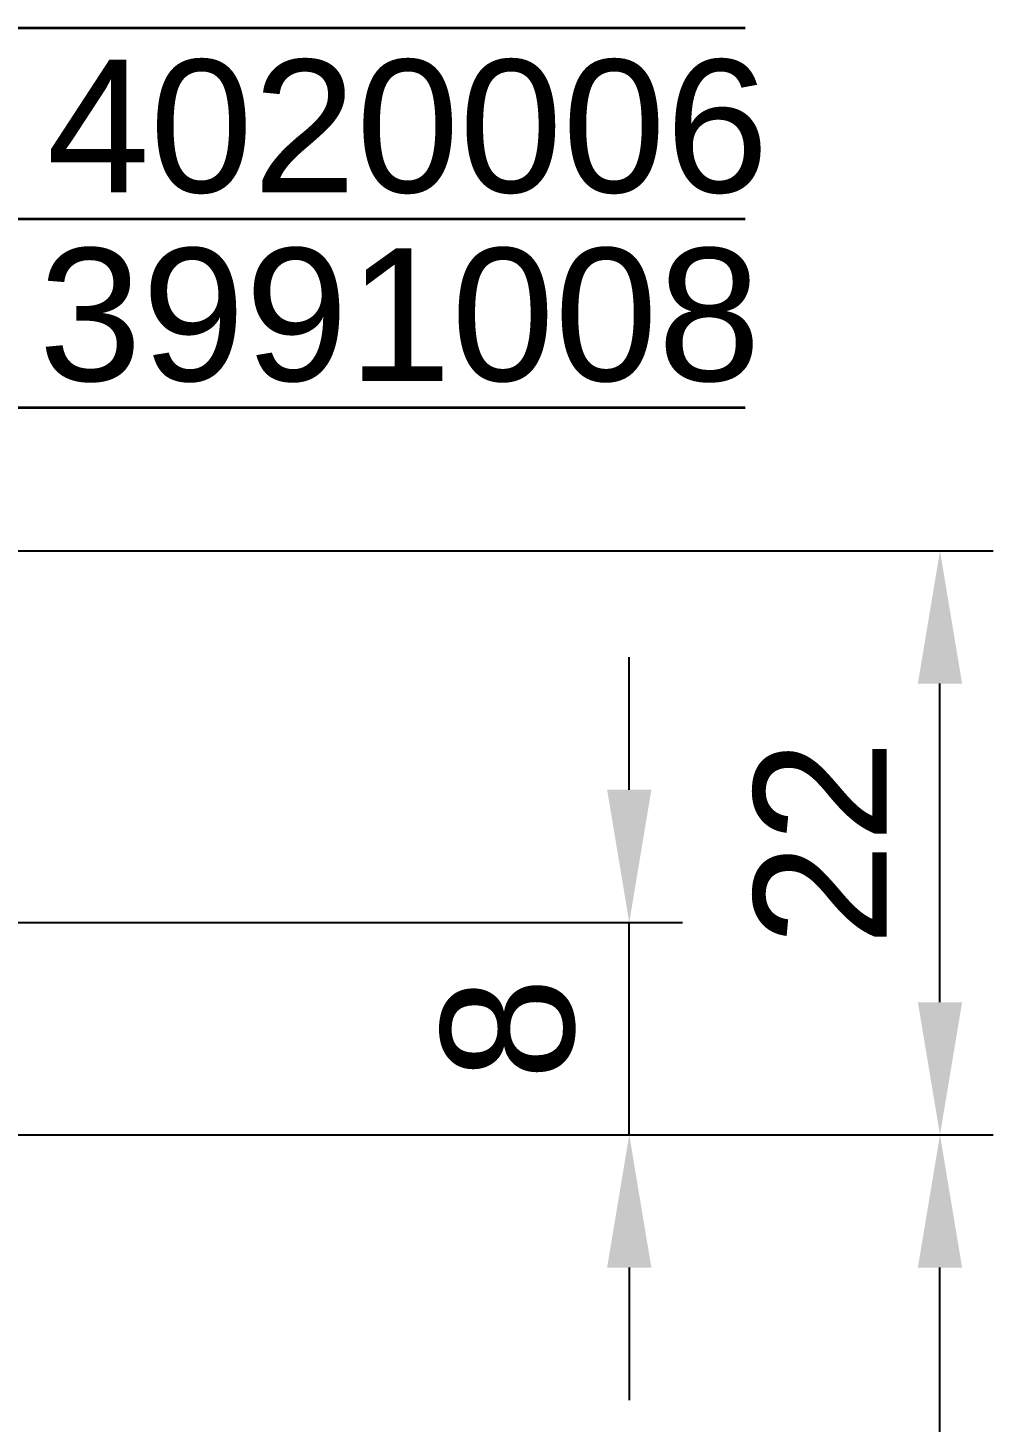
# Model space of a CAD drawing. Header units: millimetres. Extents: x 0 to 139, y 0 to 125.
# Drawn here: x 102.9 to 139.2, y 29.2 to 81.7 of the extents above; entities that cross this region are included whole.
import ezdxf

# ---------------------------------------------------------------- set-up
doc = ezdxf.new("R2010")
doc.units = ezdxf.units.MM
doc.header["$PDMODE"] = 3
doc.header["$PDSIZE"] = -2
doc.layers.add('AM_5', color=3, linetype='Continuous', lineweight=25)
doc.layers.add('AM_6', color=2, linetype='Continuous', lineweight=35)
doc.styles.add('SBS_Standard', font='arial.ttf')
doc.styles.add('SWISS', font='swiss.ttf')
doc.dimstyles.new('SBS1-1$0', dxfattribs={"dimtxt": 2.5, "dimasz": 2.5, "dimexe": 1, "dimexo": 0, "dimgap": 1, "dimtad": 1, "dimtoh": 1, "dimdsep": 46, "dimtxsty": 'SBS_Standard', "dimcen": 0, "dimclrd": 256, "dimclre": 256, "dimclrt": 30, "dimadec": 1, "dimazin": 2, "dimtp": 0.1, "dimtm": 0.1, "dimtfac": 0.71, "dimtmove": 0, "dimatfit": 3, "dimfxl": 1, "dimlwd": -1, "dimlwe": -1, "dimarcsym": 1})

# ---------------------------------------------------------------- blocks, each defined once
blk = doc.blocks.new('*D40')
at = {"layer": 'AM_5', "transparency": 16777216}
for p, q in [((99.1648695574932, 40.00000302999264), (139.2441440765615, 40.00000302999265)), ((137.2441440765615, 5.000000000000121), (137.2441440765615, 35.00000302999265)), ((99.3627885344668, 1.136868377216161e-13), (139.2441440765615, 1.20100248836321e-13))]:
    blk.add_line(p, q, dxfattribs=at)
for points in [[(136.4108107432281, 35.00000302999265), (138.0774774098948, 35.00000302999265), (137.2441440765615, 40.00000302999265)], [(136.4108107432281, 5.000000000000121), (138.0774774098948, 5.000000000000122), (137.2441440765615, 1.197786243063857e-13)]]:
    blk.add_solid(points, dxfattribs=at)
at = {"layer": 'Defpoints', "color": 0, "transparency": 16777216}
for p in [(99.1648695574932, 40.00000302999264), (137.2441440765615, 40.00000302999265), (99.3627885344668, 1.136868377216161e-13)]:
    blk.add_point(p, dxfattribs=at)
at = {"layer": 'AM_5', "color": 30, "transparency": 16777216, "insert": (132.691279137953, 20.00000151499635), "char_height": 5, "attachment_point": 5, "rotation": 90, "style": 'SBS_Standard'}
blk.add_mtext('40', dxfattribs=at)
blk = doc.blocks.new('*D42')
at = {"layer": 'AM_5', "transparency": 16777216}
for p, q in [((99.3627885344668, 62.00000302999266), (139.2441440765615, 62.00000302999266)), ((137.2441440765615, 45.00000302999265), (137.2441440765615, 57.00000302999266)), ((84.36406589215042, 40.00000302999264), (139.2441440765615, 40.00000302999265))]:
    blk.add_line(p, q, dxfattribs=at)
for points in [[(136.4108107432281, 57.00000302999266), (138.0774774098948, 57.00000302999266), (137.2441440765615, 62.00000302999266)], [(136.4108107432281, 45.00000302999265), (138.0774774098948, 45.00000302999265), (137.2441440765615, 40.00000302999265)]]:
    blk.add_solid(points, dxfattribs=at)
at = {"layer": 'Defpoints', "color": 0, "transparency": 16777216}
for p in [(99.3627885344668, 62.00000302999266), (137.2441440765615, 62.00000302999266), (84.36406589215042, 40.00000302999264)]:
    blk.add_point(p, dxfattribs=at)
at = {"layer": 'AM_5', "color": 30, "transparency": 16777216, "insert": (132.7339121529598, 51.00000302999261), "char_height": 5, "attachment_point": 5, "rotation": 90, "style": 'SBS_Standard'}
blk.add_mtext('22', dxfattribs=at)
blk = doc.blocks.new('*D43')
at = {"layer": 'AM_5', "transparency": 16777216}
for p, q in [((125.5441440765607, 53.00000302999267), (125.5441440765607, 58.00000302999267)), ((69.86278853446677, 48.00000302999266), (127.5441440765607, 48.00000302999267)), ((125.5441440765607, 40.00000302998901), (125.5441440765607, 48.00000302999267)), ((81.2139232142363, 40.000003029989), (127.5441440765607, 40.00000302998901)), ((125.5441440765607, 35.00000302998901), (125.5441440765608, 30.00000302998901))]:
    blk.add_line(p, q, dxfattribs=at)
for points in [[(124.7108107432274, 53.00000302999267), (126.3774774098941, 53.00000302999267), (125.5441440765607, 48.00000302999267)], [(124.7108107432274, 35.00000302998901), (126.3774774098941, 35.00000302998901), (125.5441440765607, 40.00000302998901)]]:
    blk.add_solid(points, dxfattribs=at)
at = {"layer": 'Defpoints', "color": 0, "transparency": 16777216}
for p in [(69.86278853446677, 48.00000302999266), (125.5441440765607, 48.00000302999267), (81.2139232142363, 40.000003029989)]:
    blk.add_point(p, dxfattribs=at)
at = {"layer": 'AM_5', "color": 30, "transparency": 16777216, "insert": (120.9912791379523, 44.00000302999079), "char_height": 5, "attachment_point": 5, "rotation": 90, "style": 'SBS_Standard'}
blk.add_mtext('8', dxfattribs=at)

msp = doc.modelspace()

# ---------------------------------------------------------------- linework, layer by layer
at = {"layer": 'AM_6', "color": 3}
for points in [[(80.76406589214821, 41.20000000000084), (88.70739986422268, 81.7069378185189), (129.9073998642234, 81.7069378185189)], [(85.45234823490318, 45.31778390265765), (94.20739986422268, 74.50693781851817), (129.9073998642234, 74.50693781851817)], [(93.30739986422304, 60.80000000000302), (96.20739986422268, 67.40693781851598), (129.9073998642234, 67.40693781851598)]]:
    msp.add_lwpolyline(points, dxfattribs=at)

# ---------------------------------------------------------------- texts
at = {"layer": 'AM_5', "color": 30, "style": 'SWISS'}
for s, p in [('4020006', (103.6073998642223, 75.50693781851817)), ('3991008', (103.307399864223, 68.40693781851598))]:
    msp.add_text(s, height=5, dxfattribs=at).set_placement(p)

# ---------------------------------------------------------------- dimensions: what is measured, and where the dimension line sits
at = {"layer": 'AM_5'}
for base, p1, p2, picture, middle in [((137.2441440765615, 62.00000302999266), (84.36406589215039, 40.00000302999263), (99.36278853446674, 62.00000302999263), '*D42', (132.7339121529598, 51.00000302999261)), ((125.5441440765607, 48.00000302999267), (81.21392321423627, 40.00000302998899), (69.86278853446674, 48.00000302999263), '*D43', (120.9912791379523, 44.00000302999079)), ((137.2441440765615, 40.00000302999265), (99.36278853446674, 1.13686837721616e-13), (99.16486955749315, 40.00000302999263), '*D40', (132.691279137953, 20.00000151499635))]:
    dim = msp.add_linear_dim(base=base, p1=p1, p2=p2, angle=90, dimstyle='SBS1-1$0', override={"dimscale": 2}, dxfattribs=at)
    dim.commit()
    dim.dimension.update_dxf_attribs({"geometry": picture, "text_midpoint": middle})

doc.saveas('drawing.dxf')
